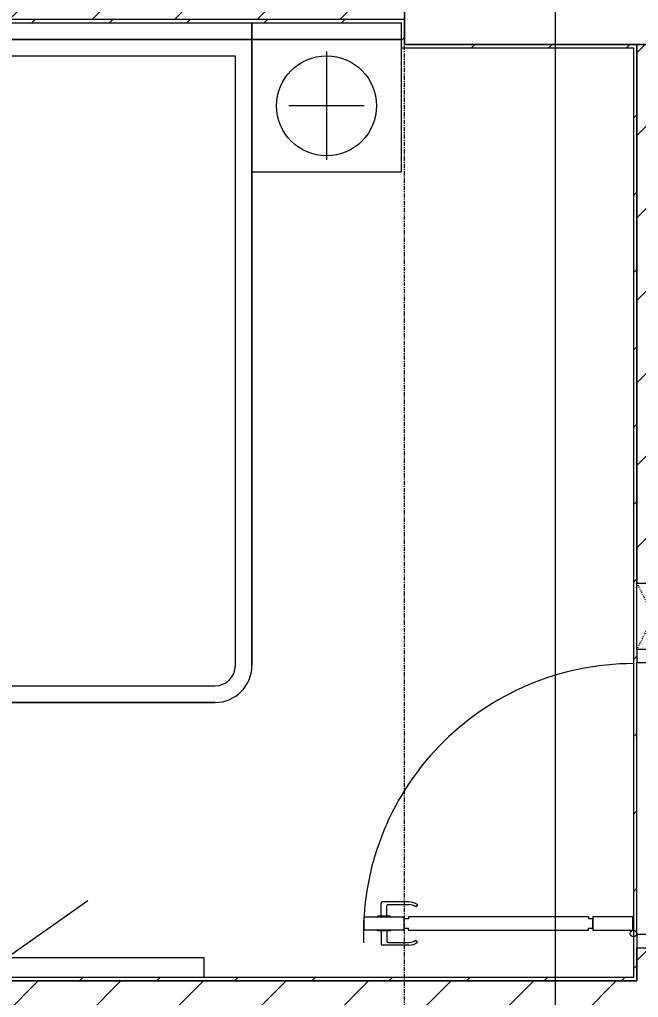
# Model space of a CAD drawing. Header units: millimetres. Extents: x 5357 to 201988, y -16345 to 109895.
# Drawn here: x 120892 to 122758, y 66887 to 69837 of the extents above; entities that cross this region are included whole.
import ezdxf

# ---------------------------------------------------------------- set-up
doc = ezdxf.new("R2010")
doc.units = ezdxf.units.MM
doc.linetypes.add('Dash', pattern=[6, 3, -3])
doc.linetypes.add('Grid Line', pattern=[22.225, 12.7, -3.175, 3.175, -3.175])
for name, color, linetype, lineweight in [('0-1', 7, 'Continuous', 5), ('A-ANNO-DIMS', 211, 'Continuous', 9), ('A-ANNO-DIMS-220', 211, 'Continuous', 9), ('A-DETL-GENF-1', 53, 'Continuous', 9), ('A-DOOR-1', 53, 'Continuous', 9), ('A-WALL-1', 9, 'Continuous', 18), ('A-WALL-PATT-1', 10, 'Continuous', 9), ('A-WALL-PATT-2', 53, 'Continuous', 9), ('A-WALL-PATT-3', 111, 'Continuous', 9), ('I-FURN-1', 53, 'Continuous', 9), ('I-WALL-1', 9, 'Continuous', 18), ('S-COLS-2', 9, 'Continuous', 18), ('S-COLS-4', 53, 'Continuous', 9), ('S-COLS-HDLN-1', 53, 'Dash', 9), ('S-GRID-1', 1, 'Grid Line', 9)]:
    doc.layers.add(name, color=color, linetype=linetype, lineweight=lineweight)
doc.styles.add('Arial_4', font='arial_0.ttf', dxfattribs={"width": 0.9, "height": 660})
doc.dimstyles.new('1_Dim_chi_tiet_khu_đất_2', dxfattribs={"dimscale": 304.8, "dimtxt": 673.371204, "dimasz": 0.866142, "dimexe": 0.721785, "dimexo": 0.0625, "dimgap": 0.072178, "dimtad": 1, "dimdec": 0, "dimrnd": 5, "dimzin": 0, "dimdsep": 46, "dimtxsty": 'Arial_4', "dimblk1": 'OBLIQUE', "dimblk2": 'OBLIQUE', "dimsah": 1, "dimcen": 0.09, "dimdle": 0.721785, "dimazin": 0, "dimtfac": 1, "dimtdec": 4, "dimtix": 1, "dimtmove": 0, "dimatfit": 3, "dimfxl": 2.165354, "dimfxlon": 1, "dimtvp": 1, "dimtolj": 1, "dimtzin": 0, "dimarcsym": 2})
pattern_1 = [(45, (0, 0), (-116.67262, 116.67262), [])]
pattern_2 = [(45, (0, 0), (-124.4508, 124.4508), [])]

# ---------------------------------------------------------------- blocks, each defined once
blk = doc.blocks.new('NCV_TKTC_KET CAU_rvt-1-TKCS_MB SÂN ĐƯỜNG NỘI BỘ')
at = {"layer": 'S-COLS-2'}
for p, q in [((122052.6, 70111.9), (122052.6, 69761.9)), ((122052.6, 69761.9), (123352.6, 69761.9))]:
    blk.add_line(p, q, dxfattribs=at)
blk = doc.blocks.new('DOOR_CW_01 CANH MO-PANEL KINH - DIW_01-900x2200-CỬA GỖ VÂN LAMINATE-553393-TKCS_MB SÂN ĐƯỜNG NỘI BỘ')
at = {"layer": 'A-DETL-GENF-1'}
for p, q in [((-397, 872), (-357, 872)), ((-397, 752), (-397, 872)), ((-357, 872), (-357, 752)), ((-399, 831.8), (-397, 831.8)), ((-399, 792.2), (-399, 831.8)), ((-397, 792.2), (-397, 831.8)), ((-357, 792.2), (-357, 831.8)), ((-355, 831.8), (-357, 831.8)), ((-355, 792.2), (-355, 831.8)), ((-442, 737), (-442, 816.5)), ((-399, 820.5), (-438, 820.5)), ((-434, 799.5), (-434, 737)), ((-399, 803.5), (-430, 803.5)), ((-355, 820.5), (-316, 820.5)), ((-355, 803.5), (-324, 803.5)), ((-320, 799.5), (-320, 737)), ((-312, 737), (-312, 816.5)), ((-397, 792.2), (-399, 792.2)), ((-357, 792.2), (-355, 792.2)), ((-357, 752), (-397, 752)), ((-397, 738), (-391, 738)), ((-397, 738), (-397, 196)), ((-363, 752), (-391, 752)), ((-391, 752), (-391, 738)), ((-363, 738), (-363, 752)), ((-357, 738), (-363, 738)), ((-357, 196), (-357, 738)), ((-433.9, 711.2), (-427.3, 715.8)), ((-320.1, 711.2), (-326.7, 715.8)), ((-397, 196), (-391, 196)), ((-357, 182), (-397, 182)), ((-397, 182), (-397, 62)), ((-391, 196), (-391, 182)), ((-391, 182), (-363, 182)), ((-357, 196), (-363, 196)), ((-363, 182), (-363, 196)), ((-357, 62), (-357, 182)), ((-397, 62), (-357, 62))]:
    blk.add_line(p, q, dxfattribs=at)
blk.add_circle((-407, 60), 10, dxfattribs=at)
for centre, radius, start, end in [((-407, 60), 814, 360, 92), ((-438, 816.5), 4, 90, 180), ((-430, 799.5), 4, 90, 180), ((-324, 799.5), 4, 360, 90), ((-316, 816.5), 4, 0, 90), ((-397, 737), 45, 180, 215), ((-397, 737), 37, 180, 215), ((-357, 737), 37, 325, 0), ((-357, 737), 45, 325, 0)]:
    blk.add_arc(centre, radius, start, end, dxfattribs=at)
at = {"layer": 'A-DOOR-1'}
for p, q in [((-410, 50), (-450, 50)), ((-450, 50), (-450, -50)), ((-410, 0), (-410, 50)), ((-407, 50), (-382, 50)), ((450, 50), (410, 50)), ((410, 50), (410, 0)), ((450, -50), (450, 50)), ((-400, 0), (-410, 0)), ((-400, -50), (-400, 0)), ((410, 0), (400, 0)), ((400, 0), (400, -50)), ((-450, -50), (-400, -50)), ((400, -50), (450, -50))]:
    blk.add_line(p, q, dxfattribs=at)
blk = doc.blocks.new('G1_SOF - BO TRU - 100x200-V144-TKCS_MB SÂN ĐƯỜNG NỘI BỘ')
at = {"layer": 'S-COLS-2'}
for p, q in [((-50, -100), (-50, 100)), ((50, 100), (50, -100)), ((50, -100), (-50, -100))]:
    blk.add_line(p, q, dxfattribs=at)
at = {"layer": 'S-COLS-HDLN-1'}
for p, q in [((50, -100), (-50, 100)), ((-50, -100), (50, 100))]:
    blk.add_line(p, q, dxfattribs=at)
blk = doc.blocks.new('GIUONG NGU-2TAB-1600x2000 - GIUONG NGU-2TAB-1600x2000-V19-TKCS_MB SÂN ĐƯỜNG NỘI BỘ')
at = {"layer": 'I-FURN-1'}
for p, q in [((569.6, 2050), (1997.1, 2050)), ((1997.1, 2050), (569.6, 2050)), ((1997.1, 2000), (569.6, 2000)), ((458.5, 50), (458.5, 1938.9)), ((458.5, 1938.9), (458.5, 50)), ((508.5, 1938.9), (508.5, 100)), ((8.5, 50), (8.5, 450.3)), ((8.5, 450.3), (458.5, 450.3)), ((8.5, 450.3), (458.5, 450.3)), ((8.5, 50), (8.5, 450.3)), ((458.5, 450.3), (458.5, 50)), ((458.5, 450.3), (458.5, 50)), ((233.5, 86.8), (233.5, 413.5)), ((120.2, 250.2), (346.8, 250.2)), ((508.5, 100), (2058.2, 100)), ((458.5, 50), (8.5, 50)), ((8.5, 0), (8.5, 50)), ((8.5, 50), (458.5, 50)), ((458.5, 50), (8.5, 50)), ((2108.2, 50), (458.5, 50)), ((458.5, 50), (458.5, 0)), ((458.5, 0), (458.5, 50)), ((458.5, 50), (2108.2, 50)), ((458.5, 50), (2108.2, 50))]:
    blk.add_line(p, q, dxfattribs=at)
blk.add_circle((233.5, 250.2), 150.7, dxfattribs=at)
for radius in [111.1, 111.1, 61.1]:
    blk.add_arc((569.6, 1938.9), radius, 90, 180, dxfattribs=at)
blk = doc.blocks.new('KE TIVI-2 - KE TIVI-2-842843-TKCS_MB SÂN ĐƯỜNG NỘI BỘ')
at = {"layer": 'I-FURN-1'}
for p, q in [((-595.6, 0), (-595.6, -60)), ((595.6, -60), (595.6, 0)), ((-595.6, -60), (595.6, -60)), ((0, -60), (-245.7, -232.1)), ((213, -209.1), (0, -60))]:
    blk.add_line(p, q, dxfattribs=at)
blk = doc.blocks.new('NCV_TKTC_TANG 1_rvt-1-TKCS_MB SÂN ĐƯỜNG NỘI BỘ')
at = {"layer": 'A-WALL-PATT-1'}
h = blk.add_hatch(dxfattribs=at)
h.set_pattern_fill('FP_1', color=256, style=0, pattern_type=2)
h.set_pattern_definition(pattern_2)
h.paths.add_polyline_path([(122752.6, 65036.9), (122852.6, 65036.9), (122852.6, 65937.3), (122752.6, 65937.3), (122752.6, 65514.2)])
h.paths.add_polyline_path([(122802.6, 66737.3), (122852.6, 66737.3), (122852.6, 67036.9), (122752.6, 67036.9), (122752.6, 66737.3), (122769.3, 66737.3)])
h.paths.add_polyline_path([(122752.6, 68136.9), (122852.6, 68136.9), (122852.6, 69761.9), (122752.6, 69761.9), (122752.6, 68472.9)])
h = blk.add_hatch(dxfattribs=at)
h.set_pattern_fill('FP_1', color=256, style=0, pattern_type=2)
h.set_pattern_definition(pattern_2)
h.paths.add_polyline_path([(120872.9, 66836.9), (122752.6, 66836.9), (122752.6, 66936.9), (120852.6, 66936.9), (120852.6, 66836.9)])
at = {"layer": 'A-WALL-PATT-2'}
h = blk.add_hatch(dxfattribs=at)
h.set_pattern_fill('FP_2', color=256, style=0, pattern_type=2)
h.set_pattern_definition(pattern_1)
h.paths.add_polyline_path([(119627.9, 69826.9), (122052.6, 69826.9), (122052.6, 69836.9), (118712.6, 69836.7), (118712.6, 69826.9), (119473.6, 69826.9)])
h = blk.add_hatch(dxfattribs=at)
h.set_pattern_fill('FP_2', color=256, style=0, pattern_type=2)
h.set_pattern_definition(pattern_1)
h.paths.add_polyline_path([(122052.6, 69751.9), (122052.6, 69826.9), (122042.6, 69826.9), (122042.6, 69751.9)])
h = blk.add_hatch(dxfattribs=at)
h.set_pattern_fill('FP_2', color=256, style=0, pattern_type=2)
h.set_pattern_definition(pattern_1)
h.paths.add_polyline_path([(122052.6, 69751.9), (122752.6, 69751.9), (122752.6, 69761.9), (122052.6, 69761.9)])
h = blk.add_hatch(dxfattribs=at)
h.set_pattern_fill('FP_2', color=256, style=0, pattern_type=2)
h.set_pattern_definition(pattern_1)
h.paths.add_polyline_path([(122752.6, 66946.9), (122752.6, 69751.9), (122742.6, 69751.9), (122742.6, 66946.9), (122750.1, 66946.9)])
h = blk.add_hatch(dxfattribs=at)
h.set_pattern_fill('FP_2', color=256, style=0, pattern_type=2)
h.set_pattern_definition(pattern_1)
h.paths.add_polyline_path([(122752.6, 66936.9), (122750.1, 66946.9), (118702.6, 66946.9), (118702.6, 66936.9), (122360.5, 66936.9)])
at = {"layer": 'A-WALL-1'}
for p, q in [((122852.6, 69761.9), (122752.6, 69761.9)), ((122752.6, 69761.9), (122752.6, 68136.9)), ((122752.6, 67036.9), (122752.6, 66936.9)), ((122752.6, 66936.9), (120852.6, 66936.9))]:
    blk.add_line(p, q, dxfattribs=at)
at = {"layer": 'I-WALL-1'}
for p, q in [((122052.6, 69836.9), (118712.6, 69836.9)), ((118712.6, 69826.9), (122042.6, 69826.9)), ((122042.6, 69826.9), (122042.6, 69751.9)), ((122052.6, 69826.9), (122052.6, 69836.9)), ((122052.6, 69761.9), (122052.6, 69826.9)), ((122042.6, 69751.9), (122052.6, 69751.9)), ((122752.6, 69761.9), (122052.6, 69761.9)), ((122052.6, 69751.9), (122742.6, 69751.9)), ((122742.6, 69751.9), (122742.6, 66946.9)), ((122752.6, 69751.9), (122752.6, 69761.9)), ((122752.6, 68136.9), (122752.6, 69751.9)), ((122752.6, 67076.9), (122752.6, 67896.9)), ((122752.6, 66946.9), (122752.6, 67036.9)), ((122742.6, 66946.9), (118712.6, 66946.9)), ((119952.6, 66936.9), (122752.6, 66936.9)), ((122752.6, 66936.9), (122752.6, 66946.9))]:
    blk.add_line(p, q, dxfattribs=at)
at = {"layer": 'A-DOOR-1', "rotation": 90.00000000000084}
blk.add_blockref('DOOR_CW_01 CANH MO-PANEL KINH - DIW_01-900x2200-CỬA GỖ VÂN LAMINATE-553393-TKCS_MB SÂN ĐƯỜNG NỘI BỘ', (122802.6, 67486.9), dxfattribs=at)
at = {"layer": 'I-FURN-1', "rotation": 180}
for name, p in [('GIUONG NGU-2TAB-1600x2000 - GIUONG NGU-2TAB-1600x2000-V19-TKCS_MB SÂN ĐƯỜNG NỘI BỘ', (122051, 69826.9)), ('KE TIVI-2 - KE TIVI-2-842843-TKCS_MB SÂN ĐƯỜNG NỘI BỘ', (120852.6, 66946.9))]:
    blk.add_blockref(name, p, dxfattribs=at)
at = {"layer": 'S-COLS-4', "rotation": 180}
blk.add_blockref('G1_SOF - BO TRU - 100x200-V144-TKCS_MB SÂN ĐƯỜNG NỘI BỘ', (122802.6, 68036.9), dxfattribs=at)
blk = doc.blocks.new('DIMBLOCK42-TKCS_MB SÂN ĐƯỜNG NỘI BỘ')
at = {"layer": 'A-ANNO-DIMS-220'}
for p, q in [((122507.1, 17016.9), (122507.1, 78456.9)), ((121847.1, 78236.9), (122727.1, 78236.9)), ((122507.1, 78236.9), (121847.1, 78236.9)), ((121847.1, 17236.9), (122727.1, 17236.9)), ((122507.1, 17236.9), (121847.1, 17236.9))]:
    blk.add_line(p, q, dxfattribs=at)
at = {"layer": 'A-ANNO-DIMS-220', "lineweight": 25}
for p, q in [((122507.1, 78236.9), (122375.1, 78368.9)), ((122507.1, 78236.9), (122639.1, 78104.9)), ((122507.1, 17236.9), (122375.1, 17368.9)), ((122507.1, 17236.9), (122639.1, 17104.9))]:
    blk.add_line(p, q, dxfattribs=at)
at = {"layer": 'A-ANNO-DIMS-220', "color": 0, "insert": (121628.2, 46597.4), "char_height": 660, "width": 2734.923, "attachment_point": 1, "rotation": 90, "line_spacing_factor": 0.941778, "style": 'Arial_4'}
blk.add_mtext('61000', dxfattribs=at)
blk = doc.blocks.new('_Oblique')
at = {"color": 0, "linetype": 'ByBlock', "lineweight": -2}
blk.add_line((-0.5, -0.5), (0.5, 0.5), dxfattribs=at)

msp = doc.modelspace()

# ---------------------------------------------------------------- hatches: boundary and pattern name
at = {"layer": 'A-WALL-PATT-3'}
h = msp.add_hatch(dxfattribs=at)
h.set_pattern_fill('FP_1', color=256, style=0, pattern_type=2)
h.set_pattern_definition(pattern_2)
h.paths.add_polyline_path([(119052.6, 69836.9), (122052.6, 69836.9), (122052.4, 70036.9), (119052.5, 70036.9), (119052.5, 69836.9)])
h.paths.add_polyline_path([(118852.5, 69836.9), (118852.5, 70036.9), (118502.5, 70036.5), (118502.6, 69836.9), (118829.9, 69836.9)])

# ---------------------------------------------------------------- linework, layer by layer
at = {"layer": 'S-GRID-1'}
msp.add_line((122052.6, 20960.6), (122052.6, 80482.7), dxfattribs=at)

# ---------------------------------------------------------------- block references
at = {"layer": '0-1'}
for name in ['NCV_TKTC_KET CAU_rvt-1-TKCS_MB SÂN ĐƯỜNG NỘI BỘ', 'NCV_TKTC_TANG 1_rvt-1-TKCS_MB SÂN ĐƯỜNG NỘI BỘ']:
    msp.add_blockref(name, (0, 0), dxfattribs=at)

# ---------------------------------------------------------------- dimensions: what is measured, and where the dimension line sits
at = {"layer": 'A-ANNO-DIMS'}
dim = msp.add_linear_dim(base=(122507.1, 78236.9), p1=(121847.1, 17236.9), p2=(121847.1, 78236.9), angle=90, dimstyle='1_Dim_chi_tiet_khu_đất_2', override={"dimpost": '<>', "dimfxl": 61000}, dxfattribs=at)
dim.commit()
dim.dimension.update_dxf_attribs({"geometry": 'DIMBLOCK42-TKCS_MB SÂN ĐƯỜNG NỘI BỘ', "text_midpoint": (122148.1, 47736.9)})

doc.saveas('drawing.dxf')
